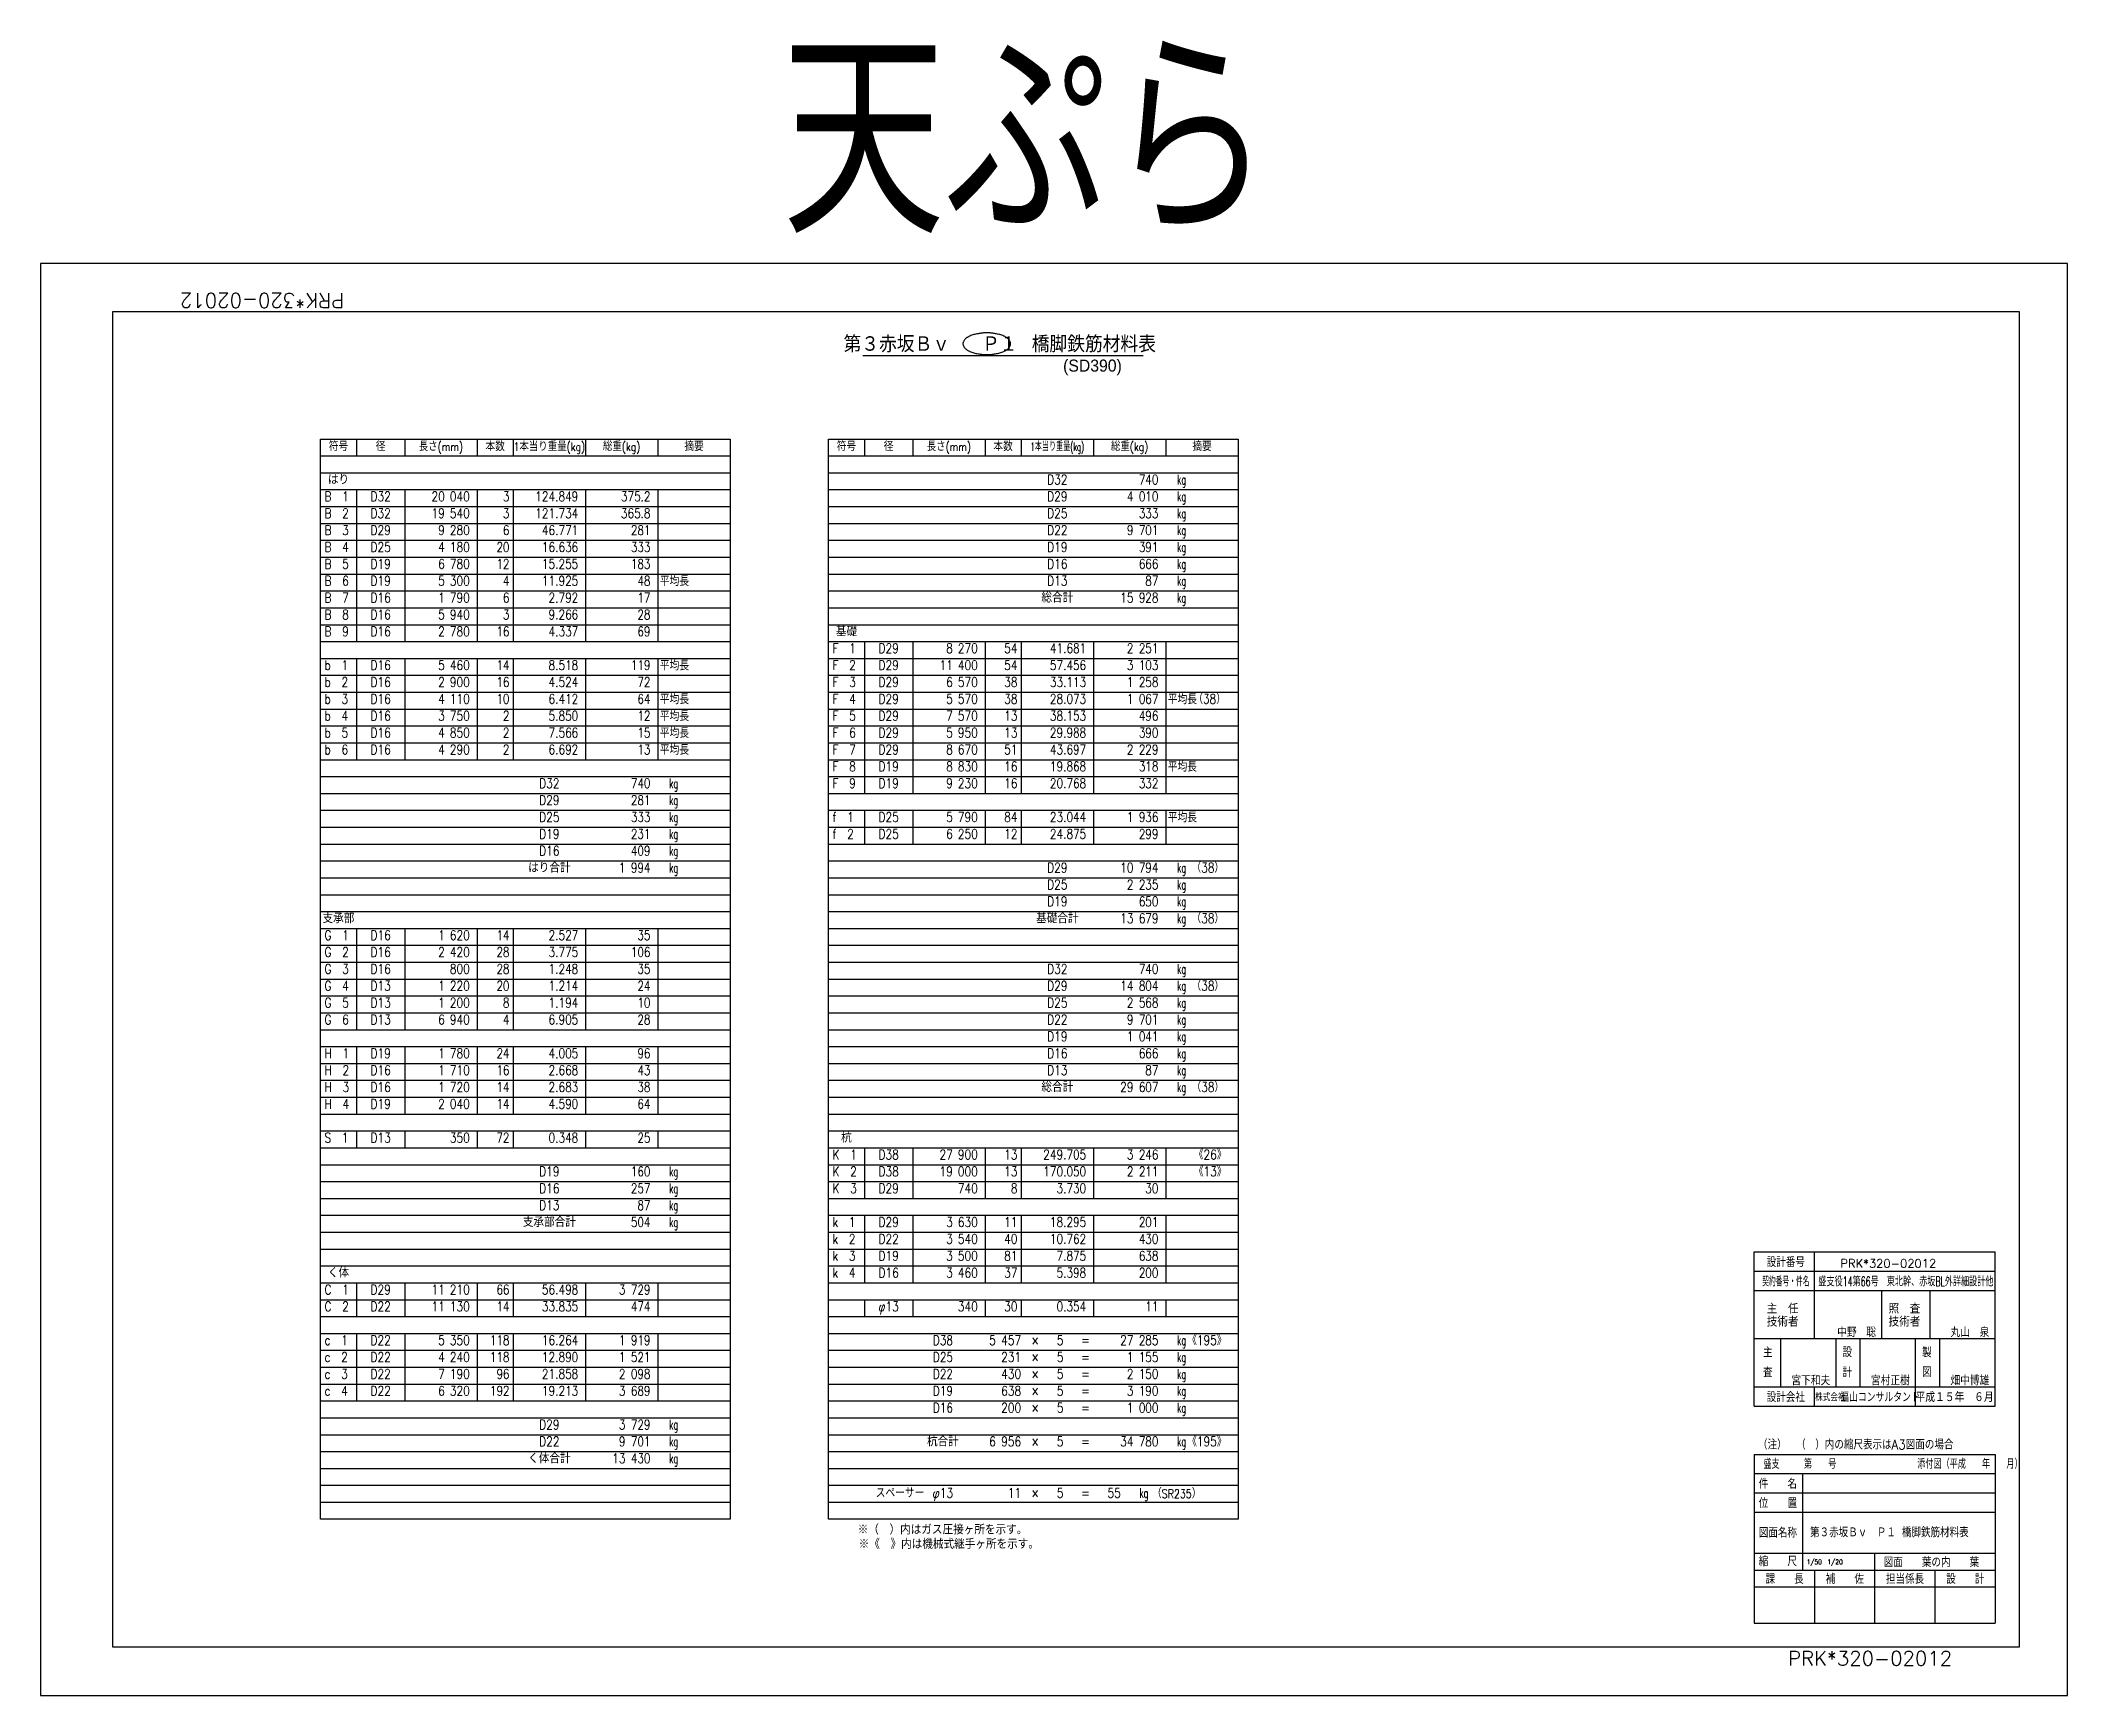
# Model space of a CAD drawing. Extents: x 88122 to 130172, y 30206 to 64529.
import ezdxf
from ezdxf.enums import TextEntityAlignment as Align

# ---------------------------------------------------------------- set-up
doc = ezdxf.new("R2010")
doc.units = 0
doc.header["$LTSCALE"] = 300
doc.header["$MEASUREMENT"] = 0
for name, color, linetype in [('-記号', 2, 'CONTINUOUS'), ('1002', 1, 'CONTINUOUS'), ('1003', 3, 'CONTINUOUS'), ('タイトル', 3, 'CONTINUOUS'), ('枠', 7, 'CONTINUOUS'), ('ﾀｲﾄﾙ', 7, 'CONTINUOUS')]:
    doc.layers.add(name, color=color, linetype=linetype)
doc.styles.add('MS明朝', font='MS PMincho.ttf')
doc.styles.get("Standard").update_dxf_attribs({"font": 'romans.shx', "bigfont": 'extfont.shx'})
doc.styles.add('STYLE1', font='romans.shx', dxfattribs={"bigfont": 'bigfont.shx'})
doc.styles.add('STYLE2', font='romans.shx', dxfattribs={"bigfont": 'bigfont.shx'})

msp = doc.modelspace()

# ---------------------------------------------------------------- linework, layer by layer
at = {"layer": '-記号', "color": 2, "linetype": 'Continuous'}
msp.add_line((110996, 57993), (105183, 57993), dxfattribs=at)
at = {"layer": '-記号', "color": 4, "linetype": 'Continuous', "flags": 128}
msp.add_lwpolyline([(108248, 58240), (108247, 58251), (108245, 58262), (108242, 58272), (108238, 58282), (108233, 58292), (108227, 58302), (108221, 58311), (108214, 58320), (108207, 58329), (108200, 58337), (108192, 58346), (108183, 58353), (108174, 58360), (108165, 58367), (108155, 58373), (108145, 58379), (108135, 58385), (108124, 58390), (108114, 58395), (108103, 58400), (108083, 58408), (108063, 58416), (108042, 58423), (108021, 58429), (108000, 58435), (107978, 58440), (107957, 58444), (107935, 58449), (107914, 58453), (107892, 58456), (107878, 58459), (107865, 58460), (107851, 58462), (107837, 58463), (107823, 58464), (107809, 58464), (107795, 58465), (107781, 58465), (107767, 58465), (107753, 58465), (107739, 58465), (107725, 58465), (107711, 58465), (107697, 58464), (107683, 58464), (107669, 58463), (107656, 58462), (107642, 58460), (107628, 58459), (107614, 58456), (107593, 58453), (107571, 58449), (107549, 58444), (107528, 58440), (107507, 58435), (107485, 58429), (107465, 58423), (107444, 58416), (107423, 58408), (107403, 58400), (107393, 58395), (107382, 58390), (107372, 58385), (107361, 58379), (107351, 58373), (107341, 58367), (107332, 58360), (107323, 58353), (107314, 58346), (107306, 58337), (107299, 58329), (107292, 58320), (107285, 58311), (107279, 58302), (107273, 58292), (107268, 58282), (107264, 58272), (107261, 58262), (107259, 58251), (107258, 58240), (107259, 58230), (107261, 58219), (107264, 58209), (107268, 58199), (107273, 58189), (107279, 58179), (107285, 58170), (107292, 58161), (107299, 58152), (107306, 58144), (107314, 58135), (107323, 58128), (107332, 58121), (107341, 58114), (107351, 58108), (107361, 58102), (107372, 58096), (107382, 58091), (107393, 58086), (107403, 58081), (107423, 58073), (107444, 58065), (107465, 58058), (107485, 58052), (107507, 58046), (107528, 58041), (107549, 58036), (107571, 58032), (107593, 58028), (107614, 58025), (107628, 58022), (107642, 58021), (107656, 58019), (107669, 58018), (107683, 58017), (107697, 58016), (107711, 58016), (107725, 58016), (107739, 58016), (107753, 58015), (107767, 58016), (107781, 58016), (107795, 58016), (107809, 58016), (107823, 58017), (107837, 58018), (107851, 58019), (107865, 58021), (107878, 58022), (107892, 58025), (107914, 58028), (107935, 58032), (107957, 58036), (107978, 58041), (108000, 58046), (108021, 58052), (108042, 58058), (108063, 58065), (108083, 58073), (108103, 58081), (108114, 58086), (108124, 58091), (108135, 58096), (108145, 58102), (108155, 58108), (108165, 58114), (108174, 58121), (108183, 58128), (108192, 58135), (108200, 58144), (108207, 58152), (108214, 58161), (108221, 58170), (108227, 58179), (108233, 58189), (108238, 58199), (108242, 58209), (108245, 58219), (108247, 58230), (108248, 58240)], dxfattribs=at)
at = {"layer": '1002', "color": 1, "linetype": 'Continuous'}
for p, q in [((94678, 56264), (94678, 55914)), ((95678, 56264), (95678, 55914)), ((97178, 56264), (97178, 55914)), ((97928, 56264), (97928, 55914)), ((99428, 56264), (99428, 55914)), ((100928, 56264), (100928, 55914)), ((105216, 56264), (105216, 55914)), ((106216, 56264), (106216, 55914)), ((107716, 56264), (107716, 55914)), ((108466, 56264), (108466, 55914)), ((109966, 56264), (109966, 55914)), ((111466, 56264), (111466, 55914)), ((93928, 55914), (102428, 55914)), ((93928, 55564), (102428, 55564)), ((104466, 55914), (112966, 55914)), ((104466, 55564), (112966, 55564)), ((93928, 55214), (102428, 55214)), ((94678, 55214), (94678, 52064)), ((95678, 55214), (95678, 52064)), ((97178, 55214), (97178, 52064)), ((97928, 55214), (97928, 52064)), ((99428, 55214), (99428, 52064)), ((100928, 55214), (100928, 52064)), ((104466, 55214), (112966, 55214)), ((93928, 54864), (102428, 54864)), ((104466, 54864), (112966, 54864)), ((93928, 54514), (102428, 54514)), ((104466, 54514), (112966, 54514)), ((93928, 54164), (102428, 54164)), ((104466, 54164), (112966, 54164)), ((93928, 53814), (102428, 53814)), ((93928, 53464), (102428, 53464)), ((104466, 53814), (112966, 53814)), ((104466, 53464), (112966, 53464)), ((93928, 53114), (102428, 53114)), ((104466, 53114), (112966, 53114)), ((93928, 52764), (102428, 52764)), ((104466, 52764), (112966, 52764)), ((93928, 52414), (102428, 52414)), ((104466, 52414), (112966, 52414)), ((93928, 52064), (102428, 52064)), ((104466, 52064), (112966, 52064)), ((105216, 52064), (105216, 48914)), ((106216, 52064), (106216, 48914)), ((107716, 52064), (107716, 48914)), ((108466, 52064), (108466, 48914)), ((109966, 52064), (109966, 48914)), ((111466, 52064), (111466, 48914)), ((93928, 51714), (102428, 51714)), ((93928, 51364), (102428, 51364)), ((94678, 51714), (94678, 49614)), ((95678, 51714), (95678, 49614)), ((97178, 51714), (97178, 49614)), ((97928, 51714), (97928, 49614)), ((99428, 51714), (99428, 49614)), ((100928, 51714), (100928, 49614)), ((104466, 51714), (112966, 51714)), ((104466, 51364), (112966, 51364)), ((93928, 51014), (102428, 51014)), ((104466, 51014), (112966, 51014)), ((93928, 50664), (102428, 50664)), ((104466, 50664), (112966, 50664)), ((93928, 50314), (102428, 50314)), ((104466, 50314), (112966, 50314)), ((93928, 49964), (102428, 49964)), ((104466, 49964), (112966, 49964)), ((93928, 49614), (102428, 49614)), ((93928, 49264), (102428, 49264)), ((104466, 49614), (112966, 49614)), ((104466, 49264), (112966, 49264)), ((93928, 48914), (102428, 48914)), ((104466, 48914), (112966, 48914)), ((93928, 48564), (102428, 48564)), ((104466, 48564), (112966, 48564)), ((105216, 48564), (105216, 47864)), ((106216, 48564), (106216, 47864)), ((107716, 48564), (107716, 47864)), ((108466, 48564), (108466, 47864)), ((109966, 48564), (109966, 47864)), ((111466, 48564), (111466, 47864)), ((93928, 48214), (102428, 48214)), ((104466, 48214), (112966, 48214)), ((93928, 47864), (102428, 47864)), ((104466, 47864), (112966, 47864)), ((93928, 47514), (102428, 47514)), ((93928, 47164), (102428, 47164)), ((104466, 47514), (112966, 47514)), ((104466, 47164), (112966, 47164)), ((93928, 46814), (102428, 46814)), ((104466, 46814), (112966, 46814)), ((93928, 46464), (102428, 46464)), ((104466, 46464), (112966, 46464)), ((93928, 46114), (102428, 46114)), ((94678, 46114), (94678, 44014)), ((95678, 46114), (95678, 44014)), ((97178, 46114), (97178, 44014)), ((97928, 46114), (97928, 44014)), ((99428, 46114), (99428, 44014)), ((100928, 46114), (100928, 44014)), ((104466, 46114), (112966, 46114)), ((93928, 45764), (102428, 45764)), ((104466, 45764), (112966, 45764)), ((93928, 45414), (102428, 45414)), ((93928, 45064), (102428, 45064)), ((104466, 45414), (112966, 45414)), ((104466, 45064), (112966, 45064)), ((93928, 44714), (102428, 44714)), ((104466, 44714), (112966, 44714)), ((93928, 44364), (102428, 44364)), ((104466, 44364), (112966, 44364)), ((93928, 44014), (102428, 44014)), ((104466, 44014), (112966, 44014)), ((93928, 43664), (102428, 43664)), ((93928, 43314), (102428, 43314)), ((94678, 43664), (94678, 42264)), ((95678, 43664), (95678, 42264)), ((97178, 43664), (97178, 42264)), ((97928, 43664), (97928, 42264)), ((99428, 43664), (99428, 42264)), ((100928, 43664), (100928, 42264)), ((104466, 43664), (112966, 43664)), ((104466, 43314), (112966, 43314)), ((93928, 42964), (102428, 42964)), ((104466, 42964), (112966, 42964)), ((93928, 42614), (102428, 42614)), ((104466, 42614), (112966, 42614)), ((93928, 42264), (102428, 42264)), ((104466, 42264), (112966, 42264)), ((93928, 41914), (102428, 41914)), ((94678, 41914), (94678, 41564)), ((95678, 41914), (95678, 41564)), ((97178, 41914), (97178, 41564)), ((97928, 41914), (97928, 41564)), ((99428, 41914), (99428, 41564)), ((100928, 41914), (100928, 41564)), ((104466, 41914), (112966, 41914)), ((93928, 41564), (102428, 41564)), ((93928, 41214), (102428, 41214)), ((104466, 41564), (112966, 41564)), ((104466, 41214), (112966, 41214)), ((105216, 41564), (105216, 40514)), ((106216, 41564), (106216, 40514)), ((107716, 41564), (107716, 40514)), ((108466, 41564), (108466, 40514)), ((109966, 41564), (109966, 40514)), ((111466, 41564), (111466, 40514)), ((93928, 40864), (102428, 40864)), ((104466, 40864), (112966, 40864)), ((93928, 40514), (102428, 40514)), ((104466, 40514), (112966, 40514)), ((93928, 40164), (102428, 40164)), ((104466, 40164), (112966, 40164)), ((105216, 40164), (105216, 38764)), ((106216, 40164), (106216, 38764)), ((107716, 40164), (107716, 38764)), ((108466, 40164), (108466, 38764)), ((109966, 40164), (109966, 38764)), ((111466, 40164), (111466, 38764)), ((93928, 39814), (102428, 39814)), ((104466, 39814), (112966, 39814)), ((93928, 39464), (102428, 39464)), ((93928, 39114), (102428, 39114)), ((104466, 39464), (112966, 39464)), ((104466, 39114), (112966, 39114)), ((93928, 38764), (102428, 38764)), ((94678, 38764), (94678, 38064)), ((95678, 38764), (95678, 38064)), ((97178, 38764), (97178, 38064)), ((97928, 38764), (97928, 38064)), ((99428, 38764), (99428, 38064)), ((100928, 38764), (100928, 38064)), ((104466, 38764), (112966, 38764)), ((93928, 38414), (102428, 38414)), ((104466, 38414), (112966, 38414)), ((105216, 38414), (105216, 38064)), ((106216, 38414), (106216, 38064)), ((107716, 38414), (107716, 38064)), ((108466, 38414), (108466, 38064)), ((109966, 38414), (109966, 38064)), ((111466, 38414), (111466, 38064)), ((93928, 38064), (102428, 38064)), ((104466, 38064), (112966, 38064)), ((93928, 37714), (102428, 37714)), ((94678, 37714), (94678, 36314)), ((95678, 37714), (95678, 36314)), ((97178, 37714), (97178, 36314)), ((97928, 37714), (97928, 36314)), ((99428, 37714), (99428, 36314)), ((100928, 37714), (100928, 36314)), ((104466, 37714), (112966, 37714)), ((93928, 37364), (102428, 37364)), ((93928, 37014), (102428, 37014)), ((104466, 37364), (112966, 37364)), ((104466, 37014), (112966, 37014)), ((93928, 36664), (102428, 36664)), ((104466, 36664), (112966, 36664)), ((93928, 36314), (102428, 36314)), ((104466, 36314), (112966, 36314)), ((93928, 35964), (102428, 35964)), ((104466, 35964), (112966, 35964)), ((93928, 35614), (102428, 35614)), ((104466, 35614), (112966, 35614)), ((93928, 35264), (102428, 35264)), ((93928, 34914), (102428, 34914)), ((104466, 35264), (112966, 35264)), ((104466, 34914), (112966, 34914)), ((93928, 34564), (102428, 34564)), ((104466, 34564), (112966, 34564)), ((93928, 34214), (102428, 34214)), ((104466, 34214), (112966, 34214))]:
    msp.add_line(p, q, dxfattribs=at)
at = {"layer": '1002', "color": 3, "linetype": 'Continuous'}
for points in [[(93928, 56264), (102428, 56264), (102428, 33864), (93928, 33864), (93928, 56264)], [(104466, 56264), (112966, 56264), (112966, 33864), (104466, 33864), (104466, 56264)]]:
    msp.add_lwpolyline(points, dxfattribs=at)
at = {"layer": '枠', "color": 1, "linetype": 'Continuous', "flags": 128}
msp.add_lwpolyline([(88122, 59906), (88122, 30206), (130172, 30206), (130172, 59906), (88122, 59906)], dxfattribs=at)
at = {"layer": '枠', "color": 2, "linetype": 'Continuous', "flags": 128}
msp.add_lwpolyline([(89622, 31206), (89622, 58906), (129172, 58906), (129172, 31206), (89622, 31206)], dxfattribs=at)
at = {"layer": 'ﾀｲﾄﾙ', "color": 3, "linetype": 'Continuous'}
for p, q in [((123672, 36206), (123672, 39406)), ((123672, 39406), (128672, 39406)), ((124922, 37606), (124922, 39406)), ((128672, 36206), (128672, 39406)), ((123672, 39006), (128672, 39006)), ((123672, 38606), (128672, 38606)), ((126322, 37606), (126322, 38606)), ((127322, 37606), (127322, 38606)), ((123672, 37606), (128672, 37606)), ((124222, 37606), (124222, 36606)), ((125372, 36606), (125372, 37606)), ((125872, 36606), (125872, 37606)), ((127022, 36206), (127022, 37606)), ((127522, 36606), (127522, 37606)), ((123672, 36606), (128672, 36606)), ((124922, 36206), (124922, 36606)), ((123672, 36206), (128672, 36206)), ((123672, 35206), (123672, 31706)), ((123672, 35206), (128672, 35206)), ((128672, 35206), (128672, 31706)), ((123672, 34806), (128672, 34806)), ((124672, 34806), (124672, 32806)), ((123672, 34406), (128672, 34406)), ((123672, 34006), (128672, 34006)), ((123672, 33156), (128672, 33156)), ((123672, 32806), (128672, 32806)), ((124922, 32806), (124922, 31706)), ((126172, 33156), (126172, 31706)), ((127422, 32806), (127422, 31706)), ((123672, 32456), (128672, 32456)), ((123672, 31706), (128672, 31706))]:
    msp.add_line(p, q, dxfattribs=at)

# ---------------------------------------------------------------- texts
at = {"layer": '-記号', "color": 2, "style": 'MS明朝', "width": 0.9}
msp.add_text('第３赤坂Ｂｖ\u3000   Ｐ１   橋脚鉄筋材料表', height=300, dxfattribs=at).set_placement((108022, 58095), align=Align.CENTER)
at = {"layer": '-記号', "color": 2, "style": 'MS明朝'}
msp.add_text('(SD390)', height=250, dxfattribs=at).set_placement((109336, 57662))
at = {"layer": '1003', "color": 3, "linetype": 'Continuous', "ltscale": 50, "style": 'STYLE2', "width": 0.8}
for s, height, p in [('天ぷら', 3840.9, (113648, 59394)), ('740', 200, (111316, 55264)), ('20 040', 200, (97028, 54914)), ('3', 200, (97853, 54914)), ('       124.849', 200, (99278, 54914)), ('375.2', 200, (100778, 54914)), ('4 010', 200, (111316, 54914)), ('19 540', 200, (97028, 54564)), ('3', 200, (97853, 54564)), ('       121.734', 200, (99278, 54564)), ('365.8', 200, (100778, 54564)), ('333', 200, (111316, 54564)), ('9 280', 200, (97028, 54214)), ('6', 200, (97853, 54214)), ('        46.771', 200, (99278, 54214)), ('281', 200, (100778, 54214)), ('9 701', 200, (111316, 54214)), ('4 180', 200, (97028, 53864)), ('20', 200, (97853, 53864)), ('        16.636', 200, (99278, 53864)), ('333', 200, (100778, 53864)), ('391', 200, (111316, 53864)), ('5 300', 200, (97028, 53164)), ('6 780', 200, (97028, 53514)), ('12', 200, (97853, 53514)), ('4', 200, (97853, 53164)), ('        15.255', 200, (99278, 53514)), ('11.925', 200, (99278, 53164)), ('183', 200, (100778, 53514)), ('48', 200, (100778, 53164)), ('平均長', 180, (101575, 53164)), ('666', 200, (111316, 53514)), ('87', 200, (111316, 53164)), ('1 790', 200, (97028, 52814)), ('6', 200, (97853, 52814)), ('         2.792', 200, (99278, 52814)), ('17', 200, (100778, 52814)), ('15 928', 200, (111316, 52814)), ('5 940', 200, (97028, 52464)), ('3', 200, (97853, 52464)), ('         9.266', 200, (99278, 52464)), ('28', 200, (100778, 52464)), ('2 780', 200, (97028, 52114)), ('16', 200, (97853, 52114)), ('         4.337', 200, (99278, 52114)), ('69', 200, (100778, 52114)), ('8 270', 200, (107566, 51764)), ('54', 200, (108391, 51764)), ('        41.681', 200, (109816, 51764)), ('          2 251', 200, (111316, 51764)), ('5 460', 200, (97028, 51414)), ('2 900', 200, (97028, 51064)), ('14', 200, (97853, 51414)), ('16', 200, (97853, 51064)), ('         8.518', 200, (99278, 51414)), ('         4.524', 200, (99278, 51064)), ('119', 200, (100778, 51414)), ('72', 200, (100778, 51064)), ('平均長', 180, (101575, 51414)), ('11 400', 200, (107566, 51414)), ('6 570', 200, (107566, 51064)), ('54', 200, (108391, 51414)), ('38', 200, (108391, 51064)), ('        57.456', 200, (109816, 51414)), ('        33.113', 200, (109816, 51064)), ('          3 103', 200, (111316, 51414)), ('          1 258', 200, (111316, 51064)), ('4 110', 200, (97028, 50714)), ('10', 200, (97853, 50714)), ('         6.412', 200, (99278, 50714)), ('64', 200, (100778, 50714)), ('平均長', 180, (101575, 50714)), ('5 570', 200, (107566, 50714)), ('38', 200, (108391, 50714)), ('        28.073', 200, (109816, 50714)), ('          1 067', 200, (111316, 50714)), ('平均長', 180, (112113, 50714)), ('（38）', 200, (112713, 50714)), ('3 750', 200, (97028, 50364)), ('2', 200, (97853, 50364)), ('         5.850', 200, (99278, 50364)), ('12', 200, (100778, 50364)), ('平均長', 180, (101575, 50364)), ('7 570', 200, (107566, 50364)), ('13', 200, (108391, 50364)), ('        38.153', 200, (109816, 50364)), ('            496', 200, (111316, 50364)), ('4 850', 200, (97028, 50014)), ('2', 200, (97853, 50014)), ('         7.566', 200, (99278, 50014)), ('15', 200, (100778, 50014)), ('平均長', 180, (101575, 50014)), ('5 950', 200, (107566, 50014)), ('13', 200, (108391, 50014)), ('        29.988', 200, (109816, 50014)), ('            390', 200, (111316, 50014)), ('4 290', 200, (97028, 49664)), ('2', 200, (97853, 49664)), ('         6.692', 200, (99278, 49664)), ('13', 200, (100778, 49664)), ('平均長', 180, (101575, 49664)), ('8 670', 200, (107566, 49664)), ('51', 200, (108391, 49664)), ('        43.697', 200, (109816, 49664)), ('          2 229', 200, (111316, 49664)), ('740', 200, (100778, 48964)), ('8 830', 200, (107566, 49314)), ('9 230', 200, (107566, 48964)), ('16', 200, (108391, 49314)), ('16', 200, (108391, 48964)), ('        20.768', 200, (109816, 48964)), ('        19.868', 200, (109816, 49314)), ('            318', 200, (111316, 49314)), ('332', 200, (111316, 48964)), ('平均長', 180, (112113, 49314)), ('281', 200, (100778, 48614)), ('333', 200, (100778, 48264)), ('5 790', 200, (107566, 48264)), ('84', 200, (108391, 48264)), ('        23.044', 200, (109816, 48264)), ('          1 936', 200, (111316, 48264)), ('平均長', 180, (112113, 48264)), ('231', 200, (100778, 47914)), ('6 250', 200, (107566, 47914)), ('12', 200, (108391, 47914)), ('        24.875', 200, (109816, 47914)), ('            299', 200, (111316, 47914)), ('409', 200, (100778, 47564)), ('1 994', 200, (100778, 47214)), ('10 794', 200, (111316, 47214)), ('2 235', 200, (111316, 46864)), ('（38）', 200, (112674, 47214)), ('650', 200, (111316, 46514)), ('13 679', 200, (111316, 46164)), ('（38）', 200, (112674, 46164)), ('1 620', 200, (97028, 45814)), ('14', 200, (97853, 45814)), ('2.527', 200, (99278, 45814)), ('35', 200, (100778, 45814)), ('2 420', 200, (97028, 45464)), ('28', 200, (97853, 45464)), ('         3.775', 200, (99278, 45464)), ('106', 200, (100778, 45464)), ('1 220', 200, (97028, 44764)), ('800', 200, (97028, 45114)), ('28', 200, (97853, 45114)), ('20', 200, (97853, 44764)), ('1.248', 200, (99278, 45114)), ('         1.214', 200, (99278, 44764)), ('35', 200, (100778, 45114)), ('24', 200, (100778, 44764)), ('14 804', 200, (111316, 44764)), ('740', 200, (111316, 45114)), ('（38）', 200, (112674, 44764)), ('1 200', 200, (97028, 44414)), ('8', 200, (97853, 44414)), ('         1.194', 200, (99278, 44414)), ('10', 200, (100778, 44414)), ('2 568', 200, (111316, 44414)), ('6 940', 200, (97028, 44064)), ('4', 200, (97853, 44064)), ('         6.905', 200, (99278, 44064)), ('28', 200, (100778, 44064)), ('9 701', 200, (111316, 44064)), ('1 041', 200, (111316, 43714)), ('1 780', 200, (97028, 43364)), ('24', 200, (97853, 43364)), ('4.005', 200, (99278, 43364)), ('96', 200, (100778, 43364)), ('666', 200, (111316, 43364)), ('1 710', 200, (97028, 43014)), ('1 720', 200, (97028, 42664)), ('16', 200, (97853, 43014)), ('14', 200, (97853, 42664)), ('2.668', 200, (99278, 43014)), ('         2.683', 200, (99278, 42664)), ('43', 200, (100778, 43014)), ('38', 200, (100778, 42664)), ('29 607', 200, (111316, 42664)), ('87', 200, (111316, 43014)), ('（38）', 200, (112674, 42664)), ('2 040', 200, (97028, 42314)), ('14', 200, (97853, 42314)), ('4.590', 200, (99278, 42314)), ('64', 200, (100778, 42314)), ('350', 200, (97028, 41614)), ('72', 200, (97853, 41614)), ('         0.348', 200, (99278, 41614)), ('25', 200, (100778, 41614)), ('27 900', 200, (107566, 41264)), ('13', 200, (108391, 41264)), ('       249.705', 200, (109816, 41264)), ('          3 246', 200, (111316, 41264)), ('《26》', 200, (112724, 41264)), ('257', 200, (100778, 40564)), ('160', 200, (100778, 40914)), ('19 000', 200, (107566, 40914)), ('740', 200, (107566, 40564)), ('13', 200, (108391, 40914)), ('8', 200, (108391, 40564)), ('       170.050', 200, (109816, 40914)), ('3.730', 200, (109816, 40564)), ('          2 211', 200, (111316, 40914)), ('30', 200, (111316, 40564)), ('《13》', 200, (112724, 40914)), ('87', 200, (100778, 40214)), ('504', 200, (100778, 39864)), ('3 630', 200, (107566, 39864)), ('11', 200, (108391, 39864)), ('18.295', 200, (109816, 39864)), ('201', 200, (111316, 39864)), ('3 540', 200, (107566, 39514)), ('40', 200, (108391, 39514)), ('        10.762', 200, (109816, 39514)), ('            430', 200, (111316, 39514)), ('3 500', 200, (107566, 39164)), ('81', 200, (108391, 39164)), ('         7.875', 200, (109816, 39164)), ('            638', 200, (111316, 39164)), ('11 210', 200, (97028, 38464)), ('66', 200, (97853, 38464)), ('        56.498', 200, (99278, 38464)), ('3 729', 200, (100778, 38464)), ('3 460', 200, (107566, 38814)), ('37', 200, (108391, 38814)), ('         5.398', 200, (109816, 38814)), ('200', 200, (111316, 38814)), ('11 130', 200, (97028, 38114)), ('14', 200, (97853, 38114)), ('        33.835', 200, (99278, 38114)), ('474', 200, (100778, 38114)), ('340', 200, (107566, 38114)), ('30', 200, (108391, 38114)), ('         0.354', 200, (109816, 38114)), ('11', 200, (111316, 38114)), ('5 350', 200, (97028, 37414)), ('118', 200, (97853, 37414)), ('        16.264', 200, (99278, 37414)), ('          1 919', 200, (100778, 37414)), ('5 457', 200, (108463, 37414)), ('   ×   5   = ', 200, (109999, 37414)), ('27 285', 200, (111316, 37414)), ('《195》', 200, (112724, 37414)), ('4 240', 200, (97028, 37064)), ('118', 200, (97853, 37064)), ('        12.890', 200, (99278, 37064)), ('          1 521', 200, (100778, 37064)), ('231', 200, (108463, 37064)), ('   ×   5   = ', 200, (109999, 37064)), ('1 155', 200, (111316, 37064)), ('7 190', 200, (97028, 36714)), ('6 320', 200, (97028, 36364)), ('192', 200, (97853, 36364)), ('96', 200, (97853, 36714)), ('        21.858', 200, (99278, 36714)), ('        19.213', 200, (99278, 36364)), ('          2 098', 200, (100778, 36714)), ('          3 689', 200, (100778, 36364)), ('430', 200, (108463, 36714)), ('638', 200, (108463, 36364)), ('   ×   5   = ', 200, (109999, 36714)), ('   ×   5   = ', 200, (109999, 36364)), ('2 150', 200, (111316, 36714)), ('3 190', 200, (111316, 36364)), ('200', 200, (108463, 36014)), ('   ×   5   = ', 200, (109999, 36014)), ('1 000', 200, (111316, 36014)), ('3 729', 200, (100778, 35664)), ('9 701', 200, (100778, 35314)), ('6 956', 200, (108463, 35314)), ('   ×   5   = ', 200, (109999, 35314)), ('34 780', 200, (111316, 35314)), ('《195》', 200, (112724, 35314)), ('13 430', 200, (100778, 34964)), ('11', 200, (108463, 34246)), ('   ×   5   = ', 200, (109999, 34246)), ('55', 200, (110533, 34246))]:
    msp.add_text(s, height=height, dxfattribs=at).set_placement(p, align=Align.BOTTOM_RIGHT)
at = {"layer": '1003', "color": 3, "linetype": 'Continuous'}
for s, p in [('符号', (94303, 55964)), ('径', (95178, 55964)), ('本数', (97553, 55964)), ('摘要', (101678, 55964)), ('符号', (104841, 55964)), ('径', (105716, 55964)), ('本数', (108091, 55964)), ('摘要', (112216, 55964))]:
    msp.add_text(s, height=175, dxfattribs=at).set_placement(p, align=Align.BOTTOM_CENTER)
for s, width, p in [('長さ(mm)', 0.8, (96428, 55964)), ('1本当り重量(kg)', 0.8, (98678, 55964)), ('総重(kg)', 0.8, (100178, 55964)), ('長さ(mm)', 0.8, (106966, 55964)), ('1本当り重量(kg)', 0.6, (109216, 55964)), ('総重(kg)', 0.8, (110716, 55964))]:
    msp.add_text(s, height=175, dxfattribs=dict(at, width=width)).set_placement(p, align=Align.BOTTOM_CENTER)
at = {"layer": '1003', "color": 3, "linetype": 'Continuous', "ltscale": 50, "style": 'STYLE2'}
for s, p in [('はり', (94303, 55264)), ('総合計', (109216, 52814)), ('基礎', (104841, 52114)), ('はり合計', (98678, 47214)), ('支承部', (94303, 46164)), ('基礎合計', (109216, 46164)), ('総合計', (109216, 42664)), ('杭', (104841, 41614)), ('支承部合計', (98678, 39864)), ('く体', (94303, 38814)), ('杭合計', (106842, 35314)), ('く体合計', (98678, 34964)), ('※（\u3000）内はガス圧接ヶ所を示す。', (106834, 33486)), ('※《\u3000》内は機械式継手ヶ所を示す。', (106965, 33187))]:
    msp.add_text(s, height=200, dxfattribs=at).set_placement(p, align=Align.BOTTOM_CENTER)
for s, height, width, p in [('D32', 200, 0.8, (109216, 55264)), ('kg', 200, 0.6, (111795, 55264)), ('D32', 200, 0.8, (95178, 54914)), ('D29', 200, 0.8, (109216, 54914)), ('kg', 200, 0.6, (111795, 54914)), ('D32', 200, 0.8, (95178, 54564)), ('D25', 200, 0.8, (109216, 54564)), ('kg', 200, 0.6, (111795, 54564)), ('D29', 200, 0.8, (95178, 54214)), ('D22', 200, 0.8, (109216, 54214)), ('kg', 200, 0.6, (111795, 54214)), ('D25', 200, 0.8, (95178, 53864)), ('D19', 200, 0.8, (109216, 53864)), ('kg', 200, 0.6, (111795, 53864)), ('D19', 200, 0.8, (95178, 53514)), ('D19', 200, 0.8, (95178, 53164)), ('D16', 200, 0.8, (109216, 53514)), ('D13', 200, 0.8, (109216, 53164)), ('kg', 200, 0.6, (111795, 53514)), ('kg', 200, 0.6, (111795, 53164)), ('D16', 200, 0.8, (95178, 52814)), ('kg', 200, 0.6, (111795, 52814)), ('D16', 200, 0.8, (95178, 52464)), ('D16', 200, 0.8, (95178, 52114)), ('D29', 200, 0.8, (105716, 51764)), ('D16', 200, 0.8, (95178, 51414)), ('D16', 200, 0.8, (95178, 51064)), ('D29', 200, 0.8, (105716, 51414)), ('D29', 200, 0.8, (105716, 51064)), ('D16', 200, 0.8, (95178, 50714)), ('D29', 200, 0.8, (105716, 50714)), ('D16', 200, 0.8, (95178, 50364)), ('D29', 200, 0.8, (105716, 50364)), ('D16', 200, 0.8, (95178, 50014)), ('D29', 200, 0.8, (105716, 50014)), ('D16', 200, 0.8, (95178, 49664)), ('D29', 200, 0.8, (105716, 49664)), ('D32', 200, 0.8, (98678, 48964)), ('kg', 200, 0.6, (101258, 48964)), ('D19', 200, 0.8, (105716, 49314)), ('D19', 200, 0.8, (105716, 48964)), ('D29', 200, 0.8, (98678, 48614)), ('kg', 200, 0.6, (101258, 48614)), ('D25', 200, 0.8, (98678, 48264)), ('kg', 200, 0.6, (101258, 48264)), ('D25', 200, 0.8, (105716, 48264)), ('D19', 200, 0.8, (98678, 47914)), ('kg', 200, 0.6, (101258, 47914)), ('D25', 200, 0.8, (105716, 47914)), ('D16', 200, 0.8, (98678, 47564)), ('kg', 200, 0.6, (101258, 47564)), ('kg', 200, 0.6, (101258, 47214)), ('D29', 200, 0.8, (109216, 47214)), ('D25', 200, 0.8, (109216, 46864)), ('kg', 200, 0.6, (111795, 47214)), ('kg', 200, 0.6, (111795, 46864)), ('D19', 200, 0.8, (109216, 46514)), ('kg', 200, 0.6, (111795, 46514)), ('kg', 200, 0.6, (111795, 46164)), ('D16', 200, 0.8, (95178, 45814)), ('D16', 200, 0.8, (95178, 45464)), ('D16', 200, 0.8, (95178, 45114)), ('D13', 200, 0.8, (95178, 44764)), ('D32', 200, 0.8, (109216, 45114)), ('D29', 200, 0.8, (109216, 44764)), ('kg', 200, 0.6, (111795, 45114)), ('kg', 200, 0.6, (111795, 44764)), ('D13', 200, 0.8, (95178, 44414)), ('D25', 200, 0.8, (109216, 44414)), ('kg', 200, 0.6, (111795, 44414)), ('D13', 200, 0.8, (95178, 44064)), ('D22', 200, 0.8, (109216, 44064)), ('kg', 200, 0.6, (111795, 44064)), ('D19', 200, 0.8, (109216, 43714)), ('kg', 200, 0.6, (111795, 43714)), ('D19', 200, 0.8, (95178, 43364)), ('D16', 200, 0.8, (109216, 43364)), ('kg', 200, 0.6, (111795, 43364)), ('D16', 200, 0.8, (95178, 43014)), ('D16', 200, 0.8, (95178, 42664)), ('D13', 200, 0.8, (109216, 43014)), ('kg', 200, 0.6, (111795, 43014)), ('kg', 200, 0.6, (111795, 42664)), ('D19', 200, 0.8, (95178, 42314)), ('D13', 200, 0.8, (95178, 41614)), ('D38', 200, 0.8, (105716, 41264)), ('D19', 200, 0.8, (98678, 40914)), ('D16', 200, 0.8, (98678, 40564)), ('kg', 200, 0.6, (101258, 40914)), ('kg', 200, 0.6, (101258, 40564)), ('D38', 200, 0.8, (105716, 40914)), ('D29', 200, 0.8, (105716, 40564)), ('D13', 200, 0.8, (98678, 40214)), ('kg', 200, 0.6, (101258, 40214)), ('kg', 200, 0.6, (101258, 39864)), ('D29', 200, 0.8, (105716, 39864)), ('D22', 200, 0.8, (105716, 39514)), ('D19', 200, 0.8, (105716, 39164)), ('D29', 200, 0.8, (95178, 38464)), ('D16', 200, 0.8, (105716, 38814)), ('D22', 200, 0.8, (95178, 38114)), ('φ13', 200, 0.8, (105716, 38114)), ('D22', 200, 0.8, (95178, 37414)), ('D38', 200, 0.8, (106842, 37414)), ('kg', 200, 0.6, (111795, 37414)), ('D22', 200, 0.8, (95178, 37064)), ('D25', 200, 0.8, (106842, 37064)), ('kg', 200, 0.6, (111795, 37064)), ('D22', 200, 0.8, (95178, 36714)), ('D22', 200, 0.8, (95178, 36364)), ('D22', 200, 0.8, (106842, 36714)), ('D19', 200, 0.8, (106842, 36364)), ('kg', 200, 0.6, (111795, 36714)), ('kg', 200, 0.6, (111795, 36364)), ('D16', 200, 0.8, (106842, 36014)), ('kg', 200, 0.6, (111795, 36014)), ('D29', 200, 0.8, (98678, 35664)), ('kg', 200, 0.6, (101258, 35664)), ('D22', 200, 0.8, (98678, 35314)), ('kg', 200, 0.6, (101258, 35314)), ('kg', 200, 0.6, (111795, 35314)), ('kg', 200, 0.6, (101258, 34964)), ('スペーサー', 180, 0.8, (105952, 34256)), ('φ13', 200, 0.8, (106842, 34246)), ('kg', 200, 0.6, (111012, 34246)), ('（SR235）', 180, 0.8, (111693, 34246))]:
    msp.add_text(s, height=height, dxfattribs=dict(at, width=width)).set_placement(p, align=Align.BOTTOM_CENTER)
at = {"layer": '1003', "color": 3, "linetype": 'Continuous', "ltscale": 50, "style": 'STYLE2', "width": 0.8}
for s, p in [('B  1', (94016, 54914)), ('B  2', (94016, 54564)), ('B  3', (94016, 54214)), ('B  4', (94016, 53864)), ('B  5', (94016, 53514)), ('B  6', (94016, 53164)), ('B  7', (94016, 52814)), ('B  8', (94016, 52464)), ('B  9', (94016, 52114)), ('F  1', (104553, 51764)), ('b  1', (94016, 51414)), ('b  2', (94016, 51064)), ('F  2', (104553, 51414)), ('F  3', (104553, 51064)), ('b  3', (94016, 50714)), ('F  4', (104553, 50714)), ('b  4', (94016, 50364)), ('F  5', (104553, 50364)), ('b  5', (94016, 50014)), ('F  6', (104553, 50014)), ('b  6', (94016, 49664)), ('F  7', (104553, 49664)), ('F  8', (104553, 49314)), ('F  9', (104553, 48964)), ('f  1', (104553, 48264)), ('f  2', (104553, 47914)), ('G  1', (94016, 45814)), ('G  2', (94016, 45464)), ('G  3', (94016, 45114)), ('G  4', (94016, 44764)), ('G  5', (94016, 44414)), ('G  6', (94016, 44064)), ('H  1', (94016, 43364)), ('H  2', (94016, 43014)), ('H  3', (94016, 42664)), ('H  4', (94016, 42314)), ('S  1', (94016, 41614)), ('K  1', (104553, 41264)), ('K  2', (104553, 40914)), ('K  3', (104553, 40564)), ('k  1', (104553, 39864)), ('k  2', (104553, 39514)), ('k  3', (104553, 39164)), ('C  1', (94016, 38464)), ('k  4', (104553, 38814)), ('C  2', (94016, 38114)), ('c  1', (94016, 37414)), ('c  2', (94016, 37064)), ('c  3', (94016, 36714)), ('c  4', (94016, 36364))]:
    msp.add_text(s, height=200, dxfattribs=at).set_placement(p, align=Align.BOTTOM_LEFT)
at = {"layer": 'タイトル', "color": 3}
msp.add_text('PRK*320-02012', height=300, rotation=180, dxfattribs=at).set_placement((94422, 59288))
msp.add_text('PRK*320-02012', height=300, dxfattribs=at).set_placement((124372, 30825))
at = {"layer": 'ﾀｲﾄﾙ', "color": 3, "ltscale": 100, "style": 'STYLE1'}
for s, height, width, p in [('設計番号', 200, 0.9, (124329, 39206)), ('契約番号・件名', 200, 0.5, (124329, 38806)), ('盛支役14第66号\u3000東北幹、赤坂BL外詳細設計他', 200, 0.6, (126820, 38806)), ('主', 200, 0.9, (123955, 37334)), ('設', 200, 0.9, (125605, 37334)), ('製', 200, 0.9, (127255, 37334)), ('査', 200, 0.9, (123955, 36920)), ('計', 200, 0.9, (125605, 36920)), ('図', 200, 0.9, (127255, 36920)), ('設計会社', 200, 0.9, (124329, 36406)), ('株式会社', 150, 0.75, (125253, 36406)), ('福山コンサルタント', 175, 0.75, (126282, 36406)), ('平成１５年\u3000６月', 200, 0.75, (127830, 36406))]:
    msp.add_text(s, height=height, dxfattribs=dict(at, width=width)).set_placement(p, align=Align.MIDDLE)
for s, height, p in [('PRK*320-02012', 175, (126455, 39166)), ('主\u3000任', 200, (124263, 38241)), ('照\u3000査', 200, (126790, 38241)), ('技術者', 200, (124263, 37971)), ('中野\u3000聡', 175, (125798, 37752)), ('技術者', 200, (126790, 37971)), ('丸山\u3000泉', 175, (128148, 37752)), ('宮下和夫', 175, (124848, 36752)), ('宮村正樹', 175, (126498, 36752)), ('畑中博雄', 175, (128148, 36752))]:
    msp.add_text(s, height=height, dxfattribs=at).set_placement(p, align=Align.MIDDLE)
for s, height, width, p in [('（注）\u3000（\u3000）内の縮尺表示はA3図面の場合', 200, 0.9, (123752, 35309)), ('盛支\u3000\u3000\u3000第\u3000\u3000号\u3000\u3000\u3000\u3000\u3000\u3000\u3000\u3000\u3000\u3000添付図（平成\u3000\u3000年\u3000\u3000月）', 200, 0.6, (123865, 34908)), ('件\u3000\u3000名', 200, 0.9, (123768, 34494)), ('位\u3000\u3000置', 200, 0.9, (123768, 34094)), ('図面名称', 200, 0.9, (123768, 33481)), ('第３赤坂Ｂｖ\u3000Ｐ１ 橋脚鉄筋材料表', 200, 0.9, (124832, 33488)), ('縮\u3000\u3000尺', 200, 0.9, (123768, 32888)), ('1/50 ', 100, 0.9, (124761, 32927)), ('1/20 ', 100, 0.9, (125194, 32927)), ('図面\u3000\u3000葉の内\u3000\u3000葉', 200, 0.9, (126360, 32868)), ('課\u3000\u3000長', 200, 0.9, (123907, 32521)), ('補\u3000\u3000佐', 200, 0.9, (125157, 32521)), ('担当係長', 200, 0.9, (126407, 32521)), ('設\u3000\u3000計', 200, 0.9, (127657, 32521))]:
    msp.add_text(s, height=height, dxfattribs=dict(at, width=width)).set_placement(p)

doc.saveas('drawing.dxf')
